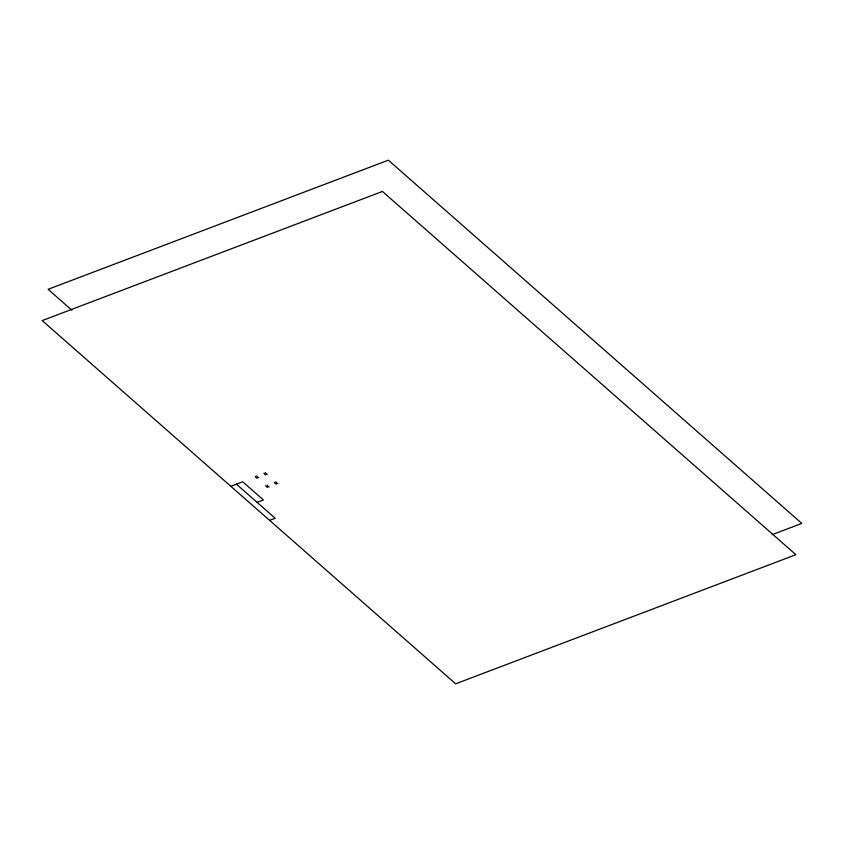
<?xml version="1.0" encoding="UTF-8"?>
<svg xmlns="http://www.w3.org/2000/svg" width="844" height="844" viewBox="0 0 844 844"><rect width="100%" height="100%" fill="white"/><g stroke="black" fill="none" stroke-linecap="round" stroke-linejoin="round"><path stroke-width="1.27" d="M231.108 486.207L242.755 481.797L263.423 499.954L257.093 502.359M269.605 520.368L275.186 518.248L236.425 484.192M772.218 534.642L801.8 523.417L388.346 160.181L48.108 289.313L71.845 310.17M257.272 478.105A2.363 1.34 69.2 0 1 255.31 476.375M258.686 477.567A2.363 1.34 69.2 0 1 256.713 475.837M267.379 474.265A2.363 1.34 69.2 0 1 265.417 472.534M265.976 474.803A2.363 1.34 69.2 0 1 264.003 473.073M267.727 487.283A2.363 1.34 69.2 0 1 265.765 485.553M269.141 486.756A2.363 1.34 69.2 0 1 267.168 485.026M277.834 483.454A2.363 1.34 69.2 0 1 275.872 481.724M276.431 483.992A2.363 1.34 69.2 0 1 274.458 482.262M382.438 191.451L42.2 320.583L455.654 683.819L795.892 554.687L382.438 191.451"/></g></svg>
